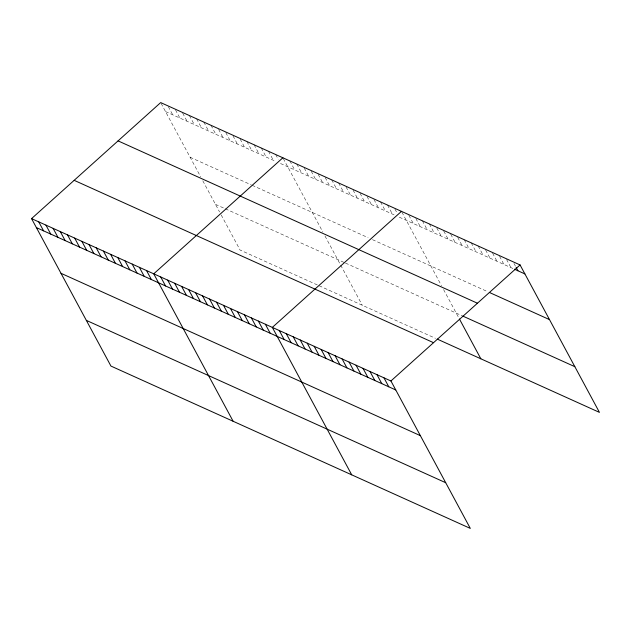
<?xml version="1.0" encoding="UTF-8"?>
<svg xmlns="http://www.w3.org/2000/svg" width="631" height="631" viewBox="0 0 631 631"><rect width="100%" height="100%" fill="white"/><g stroke="black" fill="none" stroke-linecap="round" stroke-linejoin="round"><path stroke-width="0.47" stroke-dasharray="3.15 2.37" d="M165.519 111.569L276.031 161.497M280.527 163.524L394.967 215.226M399.328 217.19L513.563 268.798M190.128 157.261L251.217 184.859M252.116 185.269L368.118 237.674M372.479 239.646L486.714 291.246M215.471 204.334L224.455 208.396M225.354 208.798L344.636 262.685M345.512 263.08L463.233 316.265M317.338 284.936L240.072 250.026L220.487 213.641M319.136 285.748L435.508 338.319M513.965 263.419L515.724 266.684M506.551 259.451L510.944 267.615M499.571 256.296L503.972 264.468M492.598 253.149L496.991 261.313M485.618 249.994L490.019 258.166M478.203 246.027L483.038 255.011M471.231 242.88L476.066 251.864M464.25 239.725L469.085 248.709M457.712 237.39L462.113 245.562M450.739 234.235L455.14 242.407M443.767 231.088L448.16 239.252M436.786 227.933L441.187 236.104M429.372 223.966L434.207 232.949M422.391 220.818L427.234 229.802M415.861 218.484L420.254 226.647M408.88 215.329L413.281 223.5M401.908 212.182L441.471 285.654M443.577 289.574L458.989 318.19M394.927 209.027L397.128 213.112M387.513 205.059L392.356 214.043M380.54 201.904L385.375 210.888M374.002 199.57L378.403 207.741M367.029 196.422L371.422 204.586M360.049 193.267L364.45 201.439M353.076 190.12L357.469 198.284M346.096 186.965L350.497 195.137M338.681 182.998L343.516 191.982M331.709 179.843L336.544 188.827M325.17 177.508L329.563 185.68M318.19 174.361L322.591 182.525M311.217 171.206L315.618 179.378M304.245 168.059L308.638 176.223M296.822 164.092L301.665 173.075M289.85 160.937L294.685 169.92M283.311 158.602L322.875 232.074M324.989 236.002L362.265 305.23M275.684 154.54L278.326 159.438M268.498 151.29L273.333 160.274M261.313 148.04L266.148 157.032M254.119 144.799L258.962 153.783M246.934 141.549L251.769 150.533M240.19 139.12L244.583 147.291M232.997 135.87L237.398 144.042M225.811 132.628L230.212 140.792M218.626 129.379L223.019 137.55M210.999 125.317L215.834 134.3M203.813 122.067L208.648 131.051M196.62 118.817L201.463 127.801M189.434 115.576L194.269 124.559M182.69 113.146L187.084 121.31M175.497 109.897L179.898 118.06M168.311 106.647L172.713 114.818M161.126 103.405L200.69 176.877M202.796 180.797L219.572 211.953"/><path stroke-width="0.95" d="M31.55 218.618L390.928 380.974L470.316 528.415L110.938 366.067L31.55 218.618L160.684 102.585L520.062 264.933L599.45 412.382L437.259 339.107M282.869 157.782L153.735 273.822L233.131 421.263M401.466 211.361L272.332 327.394L351.719 474.835M390.928 380.974L520.062 264.933M514.431 269.192L524.897 273.925M489.333 292.429L549.498 319.609M118.068 140.879L477.446 303.227M463.233 316.265L574.849 366.69M74.166 180.332L433.536 342.68M36.385 227.602L395.763 389.958M60.986 273.294L420.364 435.65M86.337 320.374L445.715 482.723M516.166 267.505L517.925 270.77M459.447 319.034L480.854 358.802M383.948 377.819L388.791 386.803M376.975 374.672L381.81 383.656M369.995 371.517L374.838 380.501M363.022 368.37L367.857 377.354M356.042 365.215L360.885 374.199M349.069 362.06L353.904 371.044M342.089 358.913L346.932 367.897M335.116 355.758L339.951 364.742M328.144 352.611L332.979 361.595M321.163 349.456L325.998 358.44M314.191 346.309L319.026 355.292M307.21 343.154L312.053 352.137M300.238 339.999L305.073 348.99M293.257 336.851L298.1 345.835M286.285 333.696L291.12 342.68M279.304 330.549L284.147 339.533M265.359 324.247L270.194 333.231M258.379 321.092L263.214 330.076M251.406 317.945L256.241 326.929M244.426 314.79L249.269 323.774M237.453 311.635L242.288 320.627M230.473 308.488L235.316 317.472M223.5 305.333L228.335 314.317M216.52 302.186L221.363 311.17M209.547 299.031L214.382 308.015M202.567 295.884L207.41 304.868M195.594 292.729L200.429 301.713M188.622 289.582L193.457 298.566M181.641 286.427L186.476 295.411M174.669 283.272L179.504 292.256M167.688 280.125L172.531 289.108M160.716 276.97L165.551 285.953M146.55 270.573L151.385 279.557M139.364 267.323L144.199 276.307M132.179 264.081L137.014 273.065M124.985 260.832L129.828 269.816M117.8 257.582L122.635 266.566M110.614 254.34L115.449 263.324M103.429 251.091L108.264 260.075M96.235 247.841L101.078 256.825M89.05 244.599L93.885 253.583M81.864 241.35L86.699 250.333M74.679 238.1L79.514 247.084M67.485 234.858L72.328 243.842M60.3 231.609L65.135 240.592M53.114 228.359L57.949 237.343M45.929 225.117L50.764 234.101M38.736 221.867L43.578 230.851"/></g></svg>
